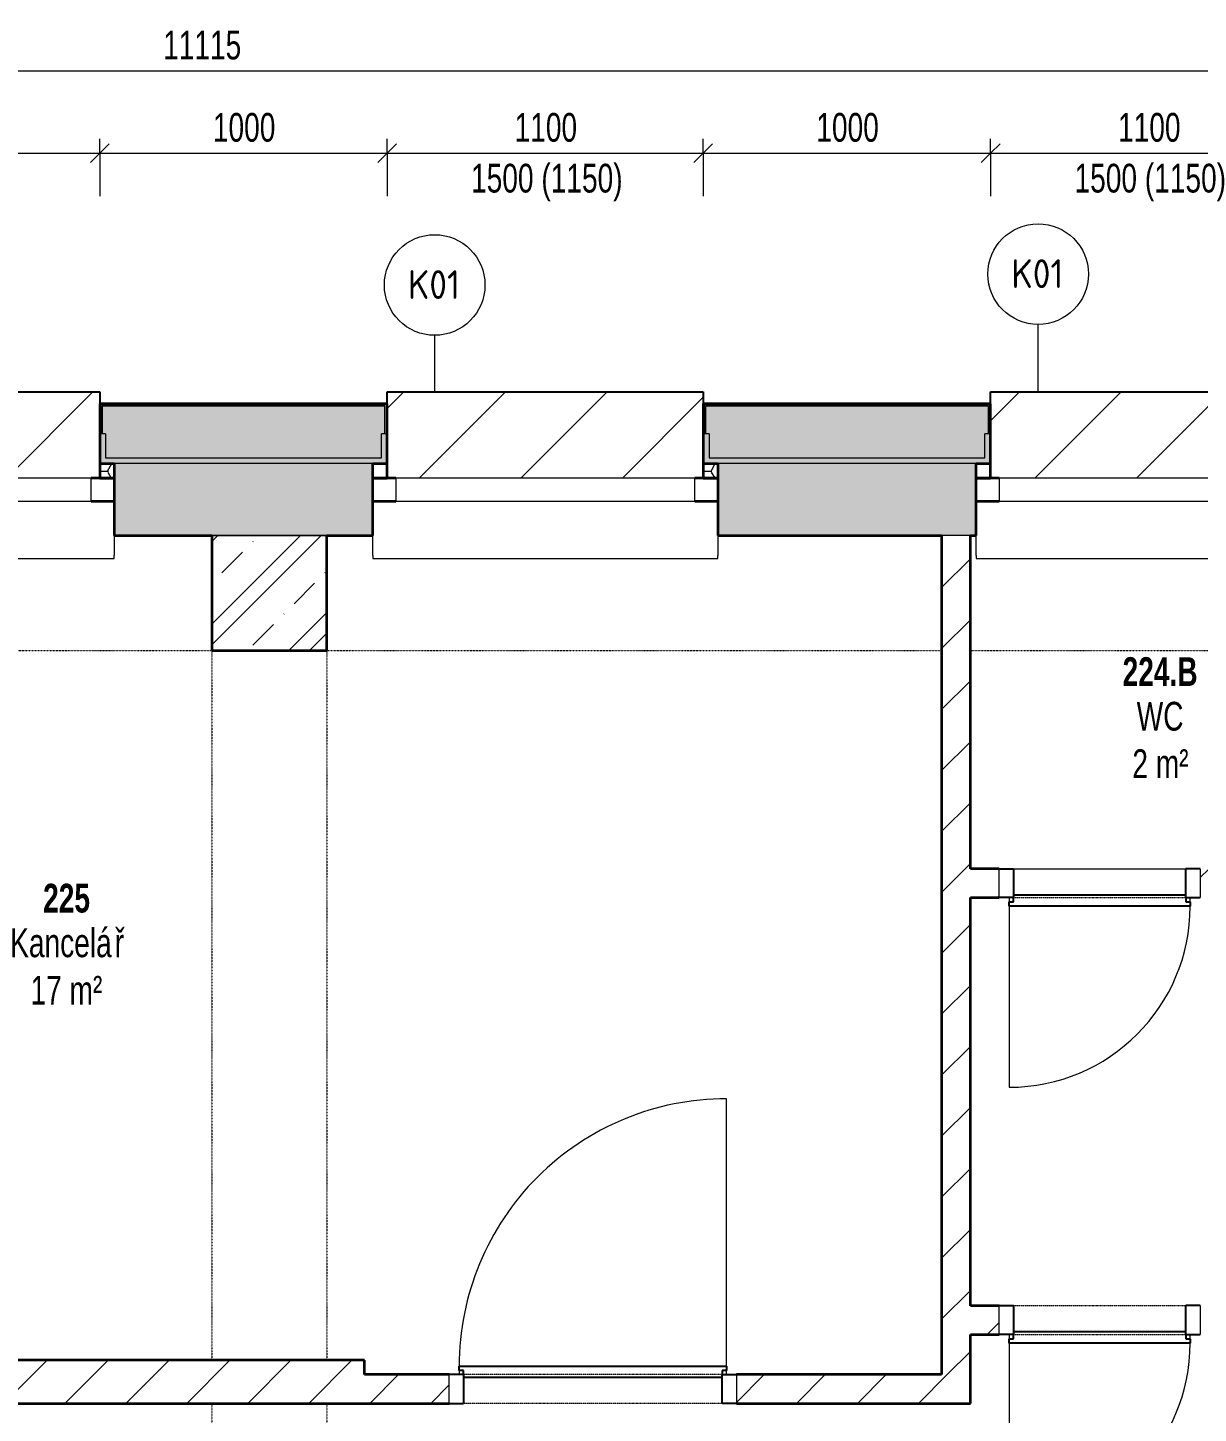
# Model space of a CAD drawing. Header units: millimetres. Extents: x 48671 to 278361, y -45352 to 20466.
# Drawn here: x 65096 to 69170, y -21783 to -16961 of the extents above; entities that cross this region are included whole.
import ezdxf

# ---------------------------------------------------------------- set-up
doc = ezdxf.new("R2010")
doc.units = ezdxf.units.MM
doc.linetypes.add('Dash dot dot', pattern=[5, 2, -1, 0, -1, 0, -1])
doc.linetypes.add('Čerchovaná se dvěma tečkami', pattern=[2.59, 1, -0.53, 0, -0.53, 0, -0.53])
for name, color, linetype, lineweight in [('A-ANNO-DIMS', 211, 'Continuous', 9), ('A-ANNO-DIMS-50', 211, 'Continuous', 9), ('A-AREA-IDEN', 2, 'Continuous', 9), ('A-DETL', 90, 'Continuous', 13), ('A-DOOR', 31, 'Continuous', 13), ('A-DOOR-FRAM', 31, 'Continuous', 25), ('A-GENM', 13, 'Continuous', 13), ('A-GLAZ', 151, 'Continuous', 13), ('A-WALL', 113, 'Continuous', 13), ('A-WALL-PATT', 111, 'Continuous', 35), ('Q-SPCQ', 91, 'Continuous', 13), ('Q-SPCQ-IDEN', 132, 'Continuous', 9), ('S-COLS', 52, 'Continuous', 13)]:
    doc.layers.add(name, color=color, linetype=linetype, lineweight=lineweight)
doc.styles.add('Arial_1', font='arial.ttf', dxfattribs={"width": 0.7, "height": 100})
doc.styles.add('Arial_B', font='arialbd.ttf', dxfattribs={"width": 0.7, "height": 100})
doc.styles.add('ISOCPEUR_1', font='isocpeur.ttf', dxfattribs={"width": 0.9, "height": 100})
doc.dimstyles.new('Vnitřní_-_průhledné', dxfattribs={"dimscale": 304.8, "dimtxt": 102.02594, "dimasz": 0.213255, "dimexe": 0.164042, "dimexo": 0.0625, "dimgap": 0.032808, "dimtad": 1, "dimdec": 0, "dimrnd": 5, "dimzin": 0, "dimdsep": 46, "dimtxsty": 'Arial_1', "dimblk1": 'OBLIQUE', "dimblk2": 'OBLIQUE', "dimsah": 1, "dimcen": 0.09, "dimdle": 0.164042, "dimazin": 0, "dimtfac": 1, "dimtdec": 4, "dimtix": 1, "dimtmove": 0, "dimatfit": 3, "dimfxl": 0.492126, "dimfxlon": 1, "dimtvp": 1, "dimtolj": 1, "dimtzin": 0, "dimarcsym": 2})
pattern_1 = [(45, (0, 0), (-106.06602, 106.06602), [])]

# ---------------------------------------------------------------- blocks, each defined once
blk = doc.blocks.new('DVERE_1k_oblozka - DD03_01_900x1970_koupelna-1549518-1NP_NÁVRH B')
at = {"layer": 'A-DOOR'}
for p, q in [((-500, 52.9), (-450, 52.9)), ((-500, -47.1), (-500, 52.9)), ((-450, 52.9), (-450, -47.1)), ((450, 52.9), (500, 52.9)), ((450, -47.1), (450, 52.9)), ((500, 52.9), (500, -47.1)), ((-450, -47.1), (-500, -47.1)), ((-465, -47.1), (-465, -1007.1)), ((500, -47.1), (450, -47.1)), ((465, -77.1), (465, -47.1)), ((355, -77.1), (-355, -77.1))]:
    blk.add_line(p, q, dxfattribs=at)
at = {"layer": 'A-DOOR', "linetype": 'Čerchovaná se dvěma tečkami'}
for p, q in [((-450, 52.9), (450, 52.9)), ((-450, -47.1), (450, -47.1))]:
    blk.add_line(p, q, dxfattribs=at)
at = {"layer": 'A-DOOR', "lineweight": 25}
for p, q in [((-450, -37.1), (450, -37.1)), ((-450, -62.1), (-450, -47.1)), ((450, -47.1), (450, -62.1)), ((-465, -62.1), (-450, -62.1)), ((-465, -77.1), (-465, -62.1)), ((465, -77.1), (-465, -77.1)), ((450, -62.1), (465, -62.1)), ((465, -62.1), (465, -77.1))]:
    blk.add_line(p, q, dxfattribs=at)
at = {"layer": 'A-DOOR'}
blk.add_arc((-465, -77.1), 930, 270, 0, dxfattribs=at)
at = {"layer": 'A-DOOR-FRAM'}
for p, q in [((-500, 52.9), (-450, 52.9)), ((-450, 52.9), (-450, -47.1)), ((450, -47.1), (450, 52.9)), ((500, 52.9), (450, 52.9)), ((-450, -47.1), (-500, -47.1)), ((450, -47.1), (500, -47.1))]:
    blk.add_line(p, q, dxfattribs=at)
blk = doc.blocks.new('DVERE_1k_oblozka - DD03_01_600x1970_koupelna-1549511-1NP_NÁVRH B')
at = {"layer": 'A-DOOR'}
for p, q in [((-350, 52.9), (-300, 52.9)), ((-350, -47.1), (-350, 52.9)), ((-300, 52.9), (-300, -47.1)), ((300, 52.9), (350, 52.9)), ((300, -47.1), (300, 52.9)), ((350, 52.9), (350, -47.1)), ((-300, -47.1), (-350, -47.1)), ((-315, -47.1), (-315, -707.1)), ((350, -47.1), (300, -47.1)), ((315, -77.1), (315, -47.1)), ((205, -77.1), (-205, -77.1))]:
    blk.add_line(p, q, dxfattribs=at)
at = {"layer": 'A-DOOR', "linetype": 'Čerchovaná se dvěma tečkami'}
for p, q in [((-300, 52.9), (300, 52.9)), ((-300, -47.1), (300, -47.1))]:
    blk.add_line(p, q, dxfattribs=at)
at = {"layer": 'A-DOOR', "lineweight": 25}
for p, q in [((-300, -37.1), (300, -37.1)), ((-300, -62.1), (-300, -47.1)), ((300, -47.1), (300, -62.1)), ((-315, -62.1), (-300, -62.1)), ((-315, -77.1), (-315, -62.1)), ((315, -77.1), (-315, -77.1)), ((300, -62.1), (315, -62.1)), ((315, -62.1), (315, -77.1))]:
    blk.add_line(p, q, dxfattribs=at)
at = {"layer": 'A-DOOR'}
blk.add_arc((-315, -77.1), 630, 270, 0, dxfattribs=at)
at = {"layer": 'A-DOOR-FRAM'}
for p, q in [((-350, 52.9), (-300, 52.9)), ((-300, 52.9), (-300, -47.1)), ((300, -47.1), (300, 52.9)), ((350, 52.9), (300, 52.9)), ((-300, -47.1), (-350, -47.1)), ((300, -47.1), (350, -47.1))]:
    blk.add_line(p, q, dxfattribs=at)
blk = doc.blocks.new('OKNO_1k_nadsvetlik - OKNO_1k_nadsvetlik_1200 x 1500-1969479-1NP_NÁVRH B')
at = {"layer": 'A-GLAZ'}
h = blk.add_hatch(dxfattribs=at)
h.set_pattern_fill('FP_33', color=256, style=0, pattern_type=2)
h.set_pattern_definition([(0, (-66897.446, 18603.17), (75, 43.3), [50, -100]), (60, (-66847.446, 18603.17), (0.0011, 86.601905), [50, -100]), (300, (-66847.446, 18603.17), (74.9989, -43.301905), [50, -100])])
h.paths.add_polyline_path([(593.6, 75), (600, 75), (600, 125), (550, 125), (550, 75)])
h.paths.add_polyline_path([(-550, 75), (-550, 125), (-600, 125), (-600, 75), (-570, 75)])
at = {"layer": 'A-GLAZ', "lineweight": 35}
for p, q in [((-550, 75), (-550, 125)), ((550, 125), (550, 75)), ((-600, 75), (-550, 75)), ((-520, 75), (-600, 75)), ((600, 75), (520, 75)), ((550, 75), (600, 75)), ((-600, -5), (-520, -5)), ((520, -5), (600, -5))]:
    blk.add_line(p, q, dxfattribs=at)
at = {"layer": 'A-GLAZ'}
for p, q in [((520, 75), (-520, 75)), ((-520, 75), (-520, -5)), ((520, -5), (520, 75)), ((-520, -5), (520, -5))]:
    blk.add_line(p, q, dxfattribs=at)
blk = doc.blocks.new('parapet s nosem_vnitní - parapet s nosem_vnitní-1280356-1NP_NÁVRH B')
at = {"layer": 'A-GENM'}
for p, q in [((-600, -190), (-600, -120)), ((600, -120), (600, -190)), ((-600, -190), (-600, -200)), ((600, -200), (600, -190)), ((-600, -200), (600, -200))]:
    blk.add_line(p, q, dxfattribs=at)
blk = doc.blocks.new('parapet_ext - parapet_ext-1802071-1NP_NÁVRH B')
at = {"layer": 'Q-SPCQ'}
h = blk.add_hatch(dxfattribs=at)
h.set_pattern_fill('FP_34', color=11, style=0, pattern_type=2)
h.set_pattern_definition([(45, (-66897.45, 18528.17), (-176.7767, 176.7767), [])])
h.paths.add_polyline_path([(-520, 0), (550, 0), (550, 300), (-550, 300), (-550, 0), (-540.5, 0)])
at = {"layer": 'Q-SPCQ', "color": 21, "lineweight": 25}
for p, q in [((-550, 258), (-550, 300)), ((-550, 300), (550, 300)), ((550, 300), (550, 258))]:
    blk.add_line(p, q, dxfattribs=at)
blk = doc.blocks.new('OKNO_1k_nadsvetlik - OKNO_1k_nadsvetlik_1200 x 1500-V4-1NP_NÁVRH B')
at = {"layer": 'A-GLAZ'}
h = blk.add_hatch(dxfattribs=at)
h.set_pattern_fill('FP_35', color=256, style=0, pattern_type=2)
h.set_pattern_definition([(0, (-68997.446, 18603.17), (75, 43.3), [50, -100]), (60, (-68947.446, 18603.17), (0.0011, 86.601905), [50, -100]), (300, (-68947.446, 18603.17), (74.9989, -43.301905), [50, -100])])
h.paths.add_polyline_path([(550, 75), (600, 75), (600, 125), (550, 125)])
h.paths.add_polyline_path([(-550, 75), (-550, 125), (-600, 125), (-600, 75), (-570, 75)])
at = {"layer": 'A-GLAZ', "lineweight": 35}
for p, q in [((-550, 75), (-550, 125)), ((550, 125), (550, 75)), ((-600, 75), (-550, 75)), ((-520, 75), (-600, 75)), ((600, 75), (520, 75)), ((550, 75), (600, 75)), ((-600, -5), (-520, -5)), ((520, -5), (600, -5))]:
    blk.add_line(p, q, dxfattribs=at)
at = {"layer": 'A-GLAZ'}
for p, q in [((520, 75), (-520, 75)), ((-520, 75), (-520, -5)), ((520, -5), (520, 75)), ((-520, -5), (520, -5))]:
    blk.add_line(p, q, dxfattribs=at)
blk = doc.blocks.new('parapet_ext - parapet_ext-V5-1NP_NÁVRH B')
at = {"layer": 'Q-SPCQ'}
h = blk.add_hatch(dxfattribs=at)
h.set_pattern_fill('FP_36', color=11, style=0, pattern_type=2)
h.set_pattern_definition([(45, (-68997.45, 18528.17), (-176.7767, 176.7767), [])])
h.paths.add_polyline_path([(-372.2, 0), (550, 0), (550, 300), (-550, 300), (-550, 0), (-520, 0)])
at = {"layer": 'Q-SPCQ', "color": 21, "lineweight": 25}
for p, q in [((-550, 258), (-550, 300)), ((-550, 300), (550, 300)), ((550, 300), (550, 258))]:
    blk.add_line(p, q, dxfattribs=at)
blk = doc.blocks.new('OKNO_1k_nadsvetlik - OKNO_1k_nadsvetlik_1200 x 1500-V6-1NP_NÁVRH B')
at = {"layer": 'A-GLAZ'}
h = blk.add_hatch(dxfattribs=at)
h.set_pattern_fill('FP_39', color=256, style=0, pattern_type=2)
h.set_pattern_definition([(0, (-64797.446, 18603.17), (75, 43.3), [50, -100]), (60, (-64747.446, 18603.17), (0.0011, 86.601905), [50, -100]), (300, (-64747.446, 18603.17), (74.9989, -43.301905), [50, -100])])
h.paths.add_polyline_path([(550, 75), (600, 75), (600, 125), (550, 125)])
h.paths.add_polyline_path([(-550, 75), (-550, 125), (-600, 125), (-600, 75), (-570, 75)])
at = {"layer": 'A-GLAZ', "lineweight": 35}
for p, q in [((-550, 75), (-550, 125)), ((550, 125), (550, 75)), ((-600, 75), (-550, 75)), ((-520, 75), (-600, 75)), ((600, 75), (520, 75)), ((550, 75), (600, 75)), ((-600, -5), (-520, -5)), ((520, -5), (600, -5))]:
    blk.add_line(p, q, dxfattribs=at)
at = {"layer": 'A-GLAZ'}
for p, q in [((520, 75), (-520, 75)), ((-520, 75), (-520, -5)), ((520, -5), (520, 75)), ((-520, -5), (520, -5))]:
    blk.add_line(p, q, dxfattribs=at)
blk = doc.blocks.new('parapet_ext - parapet_ext-V7-1NP_NÁVRH B')
at = {"layer": 'Q-SPCQ'}
h = blk.add_hatch(dxfattribs=at)
h.set_pattern_fill('FP_40', color=11, style=0, pattern_type=2)
h.set_pattern_definition([(45, (-64797.45, 18528.17), (-176.7767, 176.7767), [])])
h.paths.add_polyline_path([(47.4, 0), (550, 0), (550, 300), (-550, 300), (-550, 0), (-520, 0)])
at = {"layer": 'Q-SPCQ', "color": 21, "lineweight": 25}
for p, q in [((-550, 258), (-550, 300)), ((-550, 300), (550, 300)), ((550, 300), (550, 258))]:
    blk.add_line(p, q, dxfattribs=at)
blk = doc.blocks.new('DIMBLOCK54-1NP_NÁVRH B')
at = {"layer": 'A-ANNO-DIMS-50'}
for p, q in [((64247.4, -17397.7), (64247.4, -17347.7)), ((65347.4, -17397.7), (65347.4, -17347.7)), ((64247.4, -17397.7), (65347.4, -17397.7)), ((64247.4, -17397.7), (64247.4, -17547.7)), ((65347.4, -17397.7), (65347.4, -17547.7))]:
    blk.add_line(p, q, dxfattribs=at)
at = {"layer": 'A-ANNO-DIMS-50', "lineweight": 18}
for p, q in [((64247.4, -17397.7), (64214.9, -17430.2)), ((64247.4, -17397.7), (64279.9, -17365.2)), ((65347.4, -17397.7), (65314.9, -17430.2)), ((65347.4, -17397.7), (65379.9, -17365.2))]:
    blk.add_line(p, q, dxfattribs=at)
at = {"layer": 'A-ANNO-DIMS-50', "color": 0, "char_height": 100, "attachment_point": 1, "line_spacing_factor": 0.941778, "style": 'Arial_1'}
for s, insert, width in [('1100', (64690.7, -17257.9), 256.164), ('1500 (1150)', (64539.2, -17434.8), 619.69)]:
    blk.add_mtext(s, dxfattribs=dict(at, insert=insert, width=width))
blk = doc.blocks.new('_Oblique')
at = {"color": 0, "linetype": 'ByBlock', "lineweight": -2}
blk.add_line((-0.5, -0.5), (0.5, 0.5), dxfattribs=at)
blk = doc.blocks.new('DIMBLOCK55-1NP_NÁVRH B')
at = {"layer": 'A-ANNO-DIMS-50'}
for p, q in [((65347.4, -17397.7), (65347.4, -17347.7)), ((66347.4, -17397.7), (66347.4, -17347.7)), ((65347.4, -17397.7), (66347.4, -17397.7)), ((65347.4, -17397.7), (65347.4, -17547.7)), ((66347.4, -17397.7), (66347.4, -17547.7))]:
    blk.add_line(p, q, dxfattribs=at)
at = {"layer": 'A-ANNO-DIMS-50', "lineweight": 18}
for p, q in [((65347.4, -17397.7), (65314.9, -17430.2)), ((65347.4, -17397.7), (65379.9, -17365.2)), ((66347.4, -17397.7), (66314.9, -17430.2)), ((66347.4, -17397.7), (66379.9, -17365.2))]:
    blk.add_line(p, q, dxfattribs=at)
at = {"layer": 'A-ANNO-DIMS-50', "color": 0, "insert": (65740.7, -17257.9), "char_height": 100, "width": 256.164, "attachment_point": 1, "line_spacing_factor": 0.941778, "style": 'Arial_1'}
blk.add_mtext('1000', dxfattribs=at)
blk = doc.blocks.new('DIMBLOCK56-1NP_NÁVRH B')
at = {"layer": 'A-ANNO-DIMS-50'}
for p, q in [((66347.4, -17397.7), (66347.4, -17347.7)), ((67447.4, -17397.7), (67447.4, -17347.7)), ((66347.4, -17397.7), (67447.4, -17397.7)), ((66347.4, -17397.7), (66347.4, -17547.7)), ((67447.4, -17397.7), (67447.4, -17547.7))]:
    blk.add_line(p, q, dxfattribs=at)
at = {"layer": 'A-ANNO-DIMS-50', "lineweight": 18}
for p, q in [((66347.4, -17397.7), (66314.9, -17430.2)), ((66347.4, -17397.7), (66379.9, -17365.2)), ((67447.4, -17397.7), (67414.9, -17430.2)), ((67447.4, -17397.7), (67479.9, -17365.2))]:
    blk.add_line(p, q, dxfattribs=at)
at = {"layer": 'A-ANNO-DIMS-50', "color": 0, "char_height": 100, "attachment_point": 1, "line_spacing_factor": 0.941778, "style": 'Arial_1'}
for s, insert, width in [('1100', (66790.7, -17257.9), 256.164), ('1500 (1150)', (66639.2, -17434.8), 619.69)]:
    blk.add_mtext(s, dxfattribs=dict(at, insert=insert, width=width))
blk = doc.blocks.new('DIMBLOCK57-1NP_NÁVRH B')
at = {"layer": 'A-ANNO-DIMS-50'}
for p, q in [((67447.4, -17397.7), (67447.4, -17347.7)), ((68447.4, -17397.7), (68447.4, -17347.7)), ((67447.4, -17397.7), (68447.4, -17397.7)), ((67447.4, -17397.7), (67447.4, -17547.7)), ((68447.4, -17397.7), (68447.4, -17547.7))]:
    blk.add_line(p, q, dxfattribs=at)
at = {"layer": 'A-ANNO-DIMS-50', "lineweight": 18}
for p, q in [((67447.4, -17397.7), (67414.9, -17430.2)), ((67447.4, -17397.7), (67479.9, -17365.2)), ((68447.4, -17397.7), (68414.9, -17430.2)), ((68447.4, -17397.7), (68479.9, -17365.2))]:
    blk.add_line(p, q, dxfattribs=at)
at = {"layer": 'A-ANNO-DIMS-50', "color": 0, "insert": (67840.7, -17257.9), "char_height": 100, "width": 256.164, "attachment_point": 1, "line_spacing_factor": 0.941778, "style": 'Arial_1'}
blk.add_mtext('1000', dxfattribs=at)
blk = doc.blocks.new('DIMBLOCK58-1NP_NÁVRH B')
at = {"layer": 'A-ANNO-DIMS-50'}
for p, q in [((68447.4, -17397.7), (68447.4, -17347.7)), ((69547.4, -17397.7), (69547.4, -17347.7)), ((68447.4, -17397.7), (69547.4, -17397.7)), ((68447.4, -17397.7), (68447.4, -17547.7)), ((69547.4, -17397.7), (69547.4, -17547.7))]:
    blk.add_line(p, q, dxfattribs=at)
at = {"layer": 'A-ANNO-DIMS-50', "lineweight": 18}
for p, q in [((68447.4, -17397.7), (68414.9, -17430.2)), ((68447.4, -17397.7), (68479.9, -17365.2)), ((69547.4, -17397.7), (69514.9, -17430.2)), ((69547.4, -17397.7), (69579.9, -17365.2))]:
    blk.add_line(p, q, dxfattribs=at)
at = {"layer": 'A-ANNO-DIMS-50', "color": 0, "char_height": 100, "attachment_point": 1, "line_spacing_factor": 0.941778, "style": 'Arial_1'}
for s, insert, width in [('1100', (68890.7, -17257.9), 256.164), ('1500 (1150)', (68739.2, -17434.8), 619.69)]:
    blk.add_mtext(s, dxfattribs=dict(at, insert=insert, width=width))
blk = doc.blocks.new('Popiska speciální vybavení - Popiska okna_Bublina-1426311-1NP_NÁVRH B')
at = {"layer": 'Q-SPCQ-IDEN'}
blk.add_circle((0, 0), 3.5, dxfattribs=at)
blk = doc.blocks.new('DIMBLOCK215-1NP_NÁVRH B')
at = {"layer": 'A-ANNO-DIMS-50'}
for p, q in [((60142.4, -17111.3), (60142.4, -16961.3)), ((71259.6, -17111.3), (71259.6, -17061.3)), ((60092.4, -17111.3), (71309.6, -17111.3)), ((60142.4, -17111.3), (60142.4, -17161.3)), ((71259.6, -17111.3), (71259.6, -17261.3))]:
    blk.add_line(p, q, dxfattribs=at)
at = {"layer": 'A-ANNO-DIMS-50', "lineweight": 18}
for p, q in [((60142.4, -17111.3), (60109.9, -17143.8)), ((60142.4, -17111.3), (60174.9, -17078.8)), ((71259.6, -17111.3), (71227.1, -17143.8)), ((71259.6, -17111.3), (71292.1, -17078.8))]:
    blk.add_line(p, q, dxfattribs=at)
at = {"layer": 'A-ANNO-DIMS-50', "color": 0, "insert": (65567.6, -16971.5), "char_height": 100, "width": 320.204, "attachment_point": 1, "line_spacing_factor": 0.941778, "style": 'Arial_1'}
blk.add_mtext('11115', dxfattribs=at)

msp = doc.modelspace()

# ---------------------------------------------------------------- hatches: boundary and pattern name
at = {"layer": 'A-WALL-PATT', "lineweight": 13}
h = msp.add_hatch(dxfattribs=at)
h.set_pattern_fill('FP_8', color=11, style=0, pattern_type=2)
h.set_pattern_definition([(45, (0, 0), (0.0007, 353.5527), []), (315, (0, 0), (353.5527, -0.0007), []), (270, (153.68, 9.56), (176.771, -176.771), [19.139, -334.416]), (270, (199.87, 9.56), (176.771, -176.771), [19.139, -334.416]), (0, (166.57, 23.1), (176.771, 176.771), [19.139, -334.416]), (0, (166.57, -23.1), (176.771, 176.771), [19.139, -334.416]), (45, (153.68, 9.56), (0.0007, 353.5527), [19.139, -230.861]), (45, (186.35, -23.1), (0.0007, 353.5527), [19.139, -230.861]), (315, (186.35, 23.1), (353.5527, -0.0007), [19.139, -230.861]), (315, (153.68, -9.56), (353.5527, -0.0007), [19.139, -230.861])])
h.paths.add_polyline_path([(71268.4, -18458.2), (71267.6, -18278.2), (71247.4, -18278.2), (71247.4, -18374.2), (71259.4, -18374.2), (71259.4, -18458.2), (71260.4, -18458.2)])
h.paths.add_polyline_path([(69759.3, -18458.2), (70169.4, -18458.2), (70169.4, -18374.2), (70181.4, -18374.2), (70181.4, -18278.2), (69555.4, -18278.2), (69555.4, -18374.2), (69567.4, -18374.2), (69567.4, -18458.2)])
h.paths.add_polyline_path([(68427.4, -18458.2), (68427.4, -18374.2), (68439.4, -18374.2), (68439.4, -18278.2), (67455.4, -18278.2), (67455.4, -18374.2), (67467.4, -18374.2), (67467.4, -18458.2), (68247.2, -18458.2)])
h.paths.add_polyline_path([(65978.9, -18458.2), (66327.4, -18458.2), (66327.4, -18374.2), (66339.4, -18374.2), (66339.4, -18278.2), (65355.4, -18278.2), (65355.4, -18374.2), (65367.4, -18374.2), (65367.4, -18458.2), (65600.9, -18458.2)])
h.paths.add_polyline_path([(64088.7, -18458.2), (64227.4, -18458.2), (64227.4, -18374.2), (64239.4, -18374.2), (64239.4, -18278.2), (63255.4, -18278.2), (63255.4, -18374.2), (63267.4, -18374.2), (63267.4, -18458.2)])
h.paths.add_polyline_path([(62127.4, -18458.2), (62127.4, -18374.2), (62139.4, -18374.2), (62139.4, -18278.2), (61485.4, -18278.2), (61485.4, -18374.2), (61497.4, -18374.2), (61497.4, -18458.2), (61820.5, -18458.2)])
h.paths.add_polyline_path([(59620.4, -18458.2), (59762.4, -18458.2), (59762.4, -18278.2), (59620.4, -18278.2)])
h.paths.add_polyline_path([(60357.4, -18458.2), (60357.4, -18374.2), (60369.4, -18374.2), (60369.4, -18278.2), (60012.4, -18278.2), (60012.4, -18458.2), (60308.3, -18458.2)])
h.paths.add_polyline_path([(58040.1, -18458.2), (58554.4, -18458.2), (58554.4, -18278.2), (57470.4, -18278.2), (57470.4, -18458.2), (57478.4, -18458.2)])
at = {"layer": 'A-WALL-PATT'}
h = msp.add_hatch(color=11, dxfattribs=at)
h.paths.add_polyline_path([(71268.4, -18478.2), (71268.5, -18478.2), (71268.4, -18458.2), (71259.4, -18458.2), (71259.4, -18374.2), (71239.4, -18374.2), (71239.4, -18478.2), (71260.5, -18478.2)])
h.paths.add_polyline_path([(70139.4, -18478.2), (70189.4, -18478.2), (70189.4, -18374.2), (70169.4, -18374.2), (70169.4, -18458.2), (69567.4, -18458.2), (69567.4, -18374.2), (69547.4, -18374.2), (69547.4, -18478.2), (70137.4, -18478.2)])
h.paths.add_polyline_path([(68444.4, -18478.2), (68447.4, -18478.2), (68447.4, -18374.2), (68427.4, -18374.2), (68427.4, -18458.2), (67467.4, -18458.2), (67467.4, -18374.2), (67447.4, -18374.2), (67447.4, -18478.2), (68439.4, -18478.2)])
h.paths.add_polyline_path([(65978.9, -18478.2), (66347.4, -18478.2), (66347.4, -18374.2), (66327.4, -18374.2), (66327.4, -18458.2), (65367.4, -18458.2), (65367.4, -18374.2), (65347.4, -18374.2), (65347.4, -18478.2), (65600.9, -18478.2)])
h.paths.add_polyline_path([(63255.4, -18478.2), (64247.4, -18478.2), (64247.4, -18374.2), (64227.4, -18374.2), (64227.4, -18458.2), (63267.4, -18458.2), (63267.4, -18374.2), (63247.4, -18374.2), (63247.4, -18478.2), (63250.4, -18478.2)])
h.paths.add_polyline_path([(62097.4, -18478.2), (62147.4, -18478.2), (62147.4, -18374.2), (62127.4, -18374.2), (62127.4, -18458.2), (61497.4, -18458.2), (61497.4, -18374.2), (61477.4, -18374.2), (61477.4, -18478.2), (61820.5, -18478.2)])
h.paths.add_polyline_path([(60369.4, -18478.2), (60377.4, -18478.2), (60377.4, -18374.2), (60357.4, -18374.2), (60357.4, -18458.2), (60012.4, -18458.2), (60012.4, -18478.2), (60357.4, -18478.2)])
h.paths.add_polyline_path([(59741.3, -18478.2), (59762.4, -18478.2), (59762.4, -18458.2), (59612.4, -18458.2), (59612.4, -18478.2), (59642.4, -18478.2)])
h.paths.add_polyline_path([(58562.4, -18478.2), (58562.4, -18458.2), (57290.4, -18458.2), (57290.4, -18478.2), (58559.4, -18478.2)])
at = {"layer": 'A-WALL-PATT', "lineweight": 13}
h = msp.add_hatch(dxfattribs=at)
h.set_pattern_fill('FP_13', color=256, angle=45, style=0, pattern_type=2)
h.set_pattern_definition([(45, (62547.79, -18728.17), (-143.684, 143.684), []), (360, (62776.74, -18660.86), (143.684, 143.684), [25.4, -261.968]), (45, (62802.14, -18660.87), (-143.684, 143.684), [25.4, -177.8]), (90, (62820.1, -18642.9), (-143.684, 143.684), [25.4, -261.968]), (135, (62820.1, -18617.5), (-143.684, -143.684), [25.4, -177.8]), (360, (62776.74, -18599.54), (143.684, 143.684), [25.4, -261.968]), (45, (62758.78, -18617.5), (-143.684, 143.684), [25.4, -177.8]), (90, (62758.78, -18642.9), (-143.684, 143.684), [25.4, -261.968]), (135, (62776.74, -18660.86), (-143.684, -143.684), [25.4, -177.8]), (45, (62843.32, -18576.32), (-143.684, 143.684), [50.8, -152.4])])
h.paths.add_polyline_path([(69776.8, -18728.2), (70139.4, -18728.2), (70139.4, -18478.2), (69597.4, -18478.2), (69597.4, -18728.2), (69759.3, -18728.2)])
h.paths.add_polyline_path([(71448.5, -18728.2), (71469.7, -18728.2), (71468.5, -18478.2), (71289.4, -18478.2), (71289.4, -18728.2), (71364.5, -18728.2)])
h.paths.add_polyline_path([(68397.4, -18728.2), (68397.4, -18478.2), (67497.4, -18478.2), (67497.4, -18728.2), (68376.8, -18728.2)])
h.paths.add_polyline_path([(65736.8, -18728.2), (66297.4, -18728.2), (66297.4, -18478.2), (65397.4, -18478.2), (65397.4, -18728.2), (65600.9, -18728.2)])
h.paths.add_polyline_path([(63297.4, -18728.2), (64197.4, -18728.2), (64197.4, -18478.2), (63297.4, -18478.2)])
h.paths.add_polyline_path([(61800.5, -18728.2), (62097.4, -18728.2), (62097.4, -18478.2), (61527.4, -18478.2), (61527.4, -18728.2)])
h.paths.add_polyline_path([(60308.3, -18728.2), (60327.4, -18728.2), (60327.4, -18478.2), (59762.4, -18478.2), (59762.4, -18658.2), (59712.4, -18658.2), (59712.4, -18728.2), (60250.5, -18728.2)])
h.paths.add_polyline_path([(58612.4, -18728.2), (58612.4, -18658.2), (58562.4, -18658.2), (58562.4, -18478.2), (53599.1, -18478.2), (53479.9, -18484.2), (53482.2, -18728.2), (58562.4, -18728.2)])
h = msp.add_hatch(dxfattribs=at)
h.set_pattern_fill('FP_21', color=256, style=0, pattern_type=2)
h.set_pattern_definition(pattern_1)
h.paths.add_polyline_path([(68376.8, -21648.2), (68376.8, -18728.2), (68276.8, -18728.2), (68276.8, -21648.2)])
h = msp.add_hatch(dxfattribs=at)
h.set_pattern_fill('FP_21', color=256, style=0, pattern_type=2)
h.set_pattern_definition(pattern_1)
h.paths.add_polyline_path([(71701.8, -19988.2), (71701.8, -19888.2), (71506.8, -19888.2), (71506.8, -19988.2), (71649.5, -19988.2)])
h.paths.add_polyline_path([(70137.4, -19988.2), (70806.8, -19988.2), (70806.8, -19888.2), (69176.8, -19888.2), (69176.8, -19988.2), (70026.8, -19988.2)])
h.paths.add_polyline_path([(68476.8, -19988.2), (68476.8, -19888.2), (68376.8, -19888.2), (68376.8, -19988.2)])
h = msp.add_hatch(dxfattribs=at)
h.set_pattern_fill('FP_21', color=256, style=0, pattern_type=2)
h.set_pattern_definition(pattern_1)
h.paths.add_polyline_path([(71649.5, -21508.2), (72126.8, -21508.2), (72126.8, -21408.2), (71506.8, -21408.2), (71506.8, -21508.2)])
h.paths.add_polyline_path([(70806.8, -21508.2), (70806.8, -21408.2), (69176.8, -21408.2), (69176.8, -21508.2), (70137.4, -21508.2)])
h.paths.add_polyline_path([(68376.8, -21508.2), (68476.8, -21508.2), (68476.8, -21408.2), (68376.8, -21408.2)])
h = msp.add_hatch(dxfattribs=at)
h.set_pattern_fill('FP_21', color=256, style=0, pattern_type=2)
h.set_pattern_definition(pattern_1)
h.paths.add_polyline_path([(66267.9, -21748.2), (66267.9, -21598.2), (63254.7, -21598.2), (63422.8, -21748.2), (64088.7, -21748.2)])
h = msp.add_hatch(dxfattribs=at)
h.set_pattern_fill('FP_21', color=256, style=0, pattern_type=2)
h.set_pattern_definition(pattern_1)
h.paths.add_polyline_path([(68376.8, -21748.2), (68376.8, -21648.2), (67562.9, -21648.2), (67562.9, -21748.2)])
h.paths.add_polyline_path([(66267.9, -21748.2), (66562.9, -21748.2), (66562.9, -21648.2), (66267.9, -21648.2), (66267.9, -21698.2)])
at = {"layer": 'S-COLS'}
h = msp.add_hatch(dxfattribs=at)
h.set_pattern_fill('FP_26', color=256, style=0, pattern_type=2)
h.set_pattern_definition([(45, (0, 0), (-179.6051, 179.6051), []), (45, (71.84, 0), (-179.6051, 179.6051), []), (45, (215.53, 0), (-107.7631, 251.4472), [101.6, -50.8, 1.676, -49.124])])
h.paths.add_polyline_path([(66136.8, -19128.2), (66136.8, -18728.2), (65736.8, -18728.2), (65736.8, -19128.2)])

# ---------------------------------------------------------------- linework, layer by layer
at = {"layer": 'A-DETL', "linetype": 'Dash dot dot'}
for p, q in [((61950.5, -19128.2), (65736.8, -19128.2)), ((65736.8, -19128.2), (65736.8, -21598.2)), ((66136.8, -19128.2), (68276.8, -19128.2)), ((66136.8, -19128.2), (66136.8, -21598.2)), ((68376.8, -19128.2), (69776.8, -19128.2)), ((65736.8, -21748.2), (65736.8, -23517.4)), ((66136.8, -21748.2), (66136.8, -23536.6))]:
    msp.add_line(p, q, dxfattribs=at)
at = {"layer": 'A-WALL', "color": 1, "lineweight": 35}
for p, q in [((66347.4, -18270.2), (65347.4, -18270.2)), ((65347.4, -18270.2), (65347.4, -18478.2)), ((66347.4, -18478.2), (66347.4, -18270.2)), ((68447.4, -18270.2), (67447.4, -18270.2)), ((67447.4, -18270.2), (67447.4, -18478.2)), ((68447.4, -18478.2), (68447.4, -18270.2)), ((65347.4, -18478.2), (65397.4, -18478.2)), ((66297.4, -18478.2), (66347.4, -18478.2)), ((67447.4, -18478.2), (67497.4, -18478.2)), ((68397.4, -18478.2), (68447.4, -18478.2))]:
    msp.add_line(p, q, dxfattribs=at)
at = {"layer": 'A-WALL', "color": 10}
for p, q in [((65350.4, -18273.2), (65350.4, -18374.2)), ((66344.4, -18273.2), (65350.4, -18273.2)), ((65355.4, -18278.2), (65355.4, -18374.2)), ((66339.4, -18278.2), (65355.4, -18278.2)), ((66339.4, -18374.2), (66339.4, -18278.2)), ((66344.4, -18374.2), (66344.4, -18273.2)), ((67450.4, -18273.2), (67450.4, -18374.2)), ((68444.4, -18273.2), (67450.4, -18273.2)), ((67455.4, -18278.2), (67455.4, -18374.2)), ((68439.4, -18278.2), (67455.4, -18278.2)), ((68439.4, -18374.2), (68439.4, -18278.2)), ((68444.4, -18374.2), (68444.4, -18273.2)), ((65367.4, -18374.2), (65347.4, -18374.2)), ((65367.4, -18374.2), (65367.4, -18458.2)), ((66327.4, -18458.2), (66327.4, -18374.2)), ((66347.4, -18374.2), (66327.4, -18374.2)), ((67467.4, -18374.2), (67447.4, -18374.2)), ((67467.4, -18374.2), (67467.4, -18458.2)), ((68427.4, -18458.2), (68427.4, -18374.2)), ((68447.4, -18374.2), (68427.4, -18374.2)), ((65367.4, -18458.2), (66327.4, -18458.2)), ((67467.4, -18458.2), (68427.4, -18458.2))]:
    msp.add_line(p, q, dxfattribs=at)
at = {"layer": 'A-WALL', "lineweight": 35}
for p, q in [((65397.4, -18478.2), (65397.4, -18728.2)), ((66297.4, -18728.2), (66297.4, -18478.2)), ((67497.4, -18478.2), (67497.4, -18728.2)), ((68397.4, -18728.2), (68397.4, -18478.2)), ((65397.4, -18728.2), (65736.8, -18728.2)), ((66136.8, -18728.2), (66297.4, -18728.2)), ((67497.4, -18728.2), (68276.8, -18728.2)), ((68276.8, -18728.2), (68276.8, -21648.2)), ((68376.8, -18728.2), (68397.4, -18728.2)), ((68376.8, -19888.2), (68376.8, -18728.2)), ((68476.8, -19888.2), (68376.8, -19888.2)), ((68376.8, -21408.2), (68376.8, -19988.2)), ((68376.8, -19988.2), (68476.8, -19988.2)), ((68476.8, -21408.2), (68376.8, -21408.2)), ((68376.8, -21748.2), (68376.8, -21508.2)), ((68376.8, -21508.2), (68476.8, -21508.2)), ((66267.9, -21598.2), (63480, -21598.2)), ((66267.9, -21648.2), (66267.9, -21598.2)), ((66562.9, -21648.2), (66267.9, -21648.2)), ((68276.8, -21648.2), (67562.9, -21648.2)), ((63422.8, -21748.2), (66562.9, -21748.2)), ((67562.9, -21748.2), (68376.8, -21748.2))]:
    msp.add_line(p, q, dxfattribs=at)
at = {"layer": 'A-WALL'}
for p, q in [((66297.4, -18478.2), (65397.4, -18478.2)), ((68397.4, -18478.2), (67497.4, -18478.2)), ((65736.8, -18728.2), (66136.8, -18728.2)), ((68376.8, -18728.2), (68276.8, -18728.2)), ((68526.8, -19888.2), (69126.8, -19888.2))]:
    msp.add_line(p, q, dxfattribs=at)
at = {"layer": 'Q-SPCQ-IDEN'}
for p, q in [((66512.6, -18228.2), (66512.6, -18031.6)), ((68612.6, -18228.2), (68612.6, -17993.6))]:
    msp.add_line(p, q, dxfattribs=at)
at = {"layer": 'S-COLS'}
msp.add_line((66136.8, -18728.2), (65736.8, -18728.2), dxfattribs=at)
at = {"layer": 'S-COLS', "lineweight": 35}
for p, q in [((65736.8, -18728.2), (65736.8, -19128.2)), ((66136.8, -19128.2), (66136.8, -18728.2)), ((65736.8, -19128.2), (66136.8, -19128.2))]:
    msp.add_line(p, q, dxfattribs=at)

# ---------------------------------------------------------------- block references
at = {"layer": 'A-DOOR'}
for p in [(68826.8, -19941), (68826.8, -21461)]:
    msp.add_blockref('DVERE_1k_oblozka - DD03_01_600x1970_koupelna-1549511-1NP_NÁVRH B', p, dxfattribs=at)
at = {"layer": 'A-DOOR', "rotation": 180}
msp.add_blockref('DVERE_1k_oblozka - DD03_01_900x1970_koupelna-1549518-1NP_NÁVRH B', (67062.9, -21695.3), dxfattribs=at)
at = {"layer": 'A-GENM'}
for p in [(64797.4, -18608.2), (66897.4, -18608.2), (68997.4, -18608.2)]:
    msp.add_blockref('parapet s nosem_vnitní - parapet s nosem_vnitní-1280356-1NP_NÁVRH B', p, dxfattribs=at)
at = {"layer": 'A-GLAZ'}
for name, p in [('OKNO_1k_nadsvetlik - OKNO_1k_nadsvetlik_1200 x 1500-V6-1NP_NÁVRH B', (64797.4, -18603.2)), ('OKNO_1k_nadsvetlik - OKNO_1k_nadsvetlik_1200 x 1500-1969479-1NP_NÁVRH B', (66897.4, -18603.2)), ('OKNO_1k_nadsvetlik - OKNO_1k_nadsvetlik_1200 x 1500-V4-1NP_NÁVRH B', (68997.4, -18603.2))]:
    msp.add_blockref(name, p, dxfattribs=at)
at = {"layer": 'Q-SPCQ', "color": 21, "lineweight": 25}
for name, p in [('parapet_ext - parapet_ext-V7-1NP_NÁVRH B', (64797.4, -18528.2)), ('parapet_ext - parapet_ext-1802071-1NP_NÁVRH B', (66897.4, -18528.2)), ('parapet_ext - parapet_ext-V5-1NP_NÁVRH B', (68997.4, -18528.2))]:
    msp.add_blockref(name, p, dxfattribs=at)
at = {"layer": 'Q-SPCQ-IDEN', "xscale": 49.99999999999998, "yscale": 49.99999999999998, "zscale": 49.99999999999998}
for p in [(68612.6, -17818.6), (66512.6, -17856.6)]:
    msp.add_blockref('Popiska speciální vybavení - Popiska okna_Bublina-1426311-1NP_NÁVRH B', p, dxfattribs=at)

# ---------------------------------------------------------------- texts
at = {"layer": 'A-AREA-IDEN', "lineweight": 18, "char_height": 100, "attachment_point": 1}
for s, insert, width, style in [('224.B', (68906.6, -19151.8), 322.679, 'Arial_B'), ('WC', (68955.5, -19307.1), 204.831, 'Arial_1'), ('2 m²', (68940.4, -19472.1), 241.308, 'Arial_1'), ('225', (65150, -19940.2), 202.025, 'Arial_B'), ('Kancelá', (65035.3, -20095.5), 440.527, 'Arial_1'), ('\\fArial|b0|i0|c238|p34|;\\W.7;ř', (65398.8, -20095.5), 39.283, 'Arial_1'), ('17 m²', (65106, -20260.5), 308.65, 'Arial_1')]:
    msp.add_mtext(s, dxfattribs=dict(at, insert=insert, width=width, style=style))
at = {"layer": 'Q-SPCQ-IDEN', "char_height": 100, "width": 223.671, "attachment_point": 1, "style": 'ISOCPEUR_1'}
for insert in [(68519.5, -17767.1), (66419.5, -17805.1)]:
    msp.add_mtext('K01', dxfattribs=dict(at, insert=insert))

# ---------------------------------------------------------------- dimensions: what is measured, and where the dimension line sits
at = {"layer": 'A-ANNO-DIMS'}
for base, p1, p2, override, picture, middle in [((71259.6, -17111.3), (60142.4, -16961.3), (71259.6, -17261.3), {"dimpost": '<>', "dimfxl": 11121.161136}, 'DIMBLOCK215-1NP_NÁVRH B', (65701, -17050.3)), ((66347.4, -17397.7), (65347.4, -17547.7), (66347.4, -17547.7), {"dimpost": '<>', "dimfxl": 1000}, 'DIMBLOCK55-1NP_NÁVRH B', (65847.4, -17336.6)), ((68447.4, -17397.7), (67447.4, -17547.7), (68447.4, -17547.7), {"dimpost": '<>', "dimfxl": 1000}, 'DIMBLOCK57-1NP_NÁVRH B', (67947.4, -17336.6))]:
    dim = msp.add_linear_dim(base=base, p1=p1, p2=p2, dimstyle='Vnitřní_-_průhledné', override=override, dxfattribs=at)
    dim.commit()
    dim.dimension.update_dxf_attribs({"geometry": picture, "text_midpoint": middle})
for base, p1, p2, picture, middle in [((65347.4, -17397.7), (64247.4, -17547.7), (65347.4, -17547.7), 'DIMBLOCK54-1NP_NÁVRH B', (64797.4, -17397.7)), ((67447.4, -17397.7), (66347.4, -17547.7), (67447.4, -17547.7), 'DIMBLOCK56-1NP_NÁVRH B', (66897.4, -17397.7)), ((69547.4, -17397.7), (68447.4, -17547.7), (69547.4, -17547.7), 'DIMBLOCK58-1NP_NÁVRH B', (68997.4, -17397.7))]:
    dim = msp.add_linear_dim(base=base, p1=p1, p2=p2, text='<>\\X1500 (1150)', dimstyle='Vnitřní_-_průhledné', override={"dimpost": '<>', "dimfxl": 1100}, dxfattribs=at)
    dim.commit()
    dim.dimension.update_dxf_attribs({"geometry": picture, "text_midpoint": middle})

doc.saveas('drawing.dxf')
